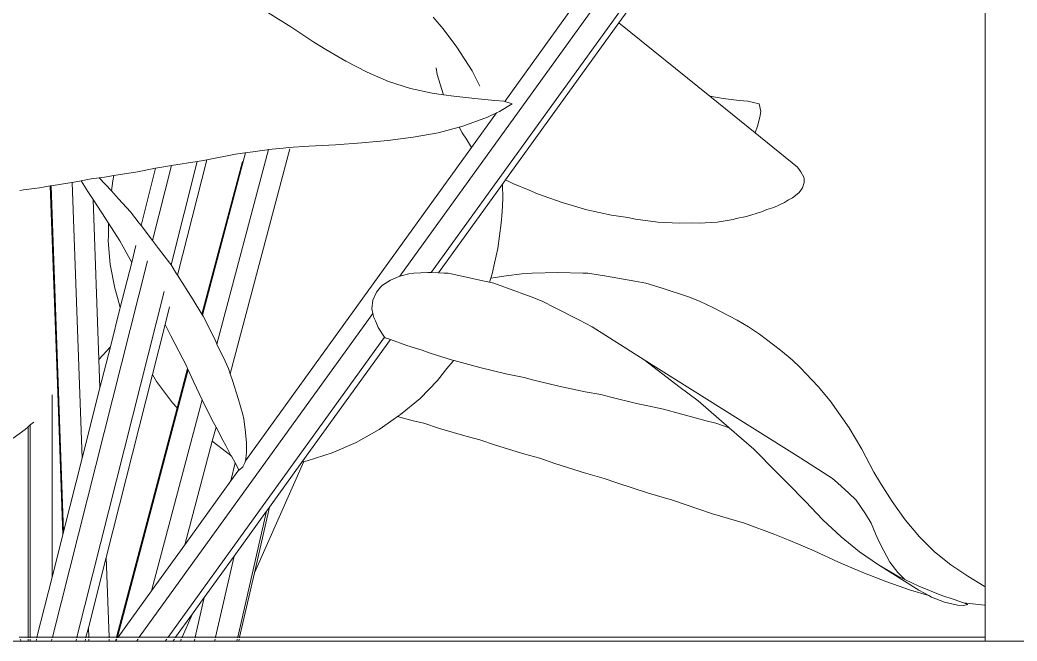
# Model space of a CAD drawing. Header units: metres. Extents: x 12.2 to 77.2, y 18.8 to 35.5.
# Drawn here: x 58.2413 to 58.4706, y 20.7565 to 20.8993 of the extents above; entities that cross this region are included whole.
import ezdxf

# ---------------------------------------------------------------- set-up
doc = ezdxf.new("R2010")
doc.units = ezdxf.units.M
doc.layers.add('0inne_gulv', color=7, linetype='Continuous', lineweight=13)

# ---------------------------------------------------------------- blocks, each defined once
blk = doc.blocks.new('One bedroom house ls')
for p, q in [((4.98842, -3.21039), (4.98842, -3.02729)), ((4.85375, -3.13904), (4.92355, -3.04235)), ((4.86096, -3.1382), (4.92825, -3.04498)), ((4.90415, -3.08077), (4.92975, -3.04531)), ((4.89575, -3.07412), (4.87791, -3.09885)), ((4.82869, -3.08167), (4.82339, -3.07841)), ((4.86145, -3.07948), (4.86373, -3.08216)), ((4.83402, -3.08525), (4.82869, -3.08167)), ((4.87808, -3.11689), (4.90415, -3.08077)), ((4.90415, -3.08077), (4.92507, -3.09764)), ((4.86373, -3.08216), (4.86691, -3.08639)), ((4.83674, -3.08693), (4.83402, -3.08525)), ((4.86691, -3.08639), (4.87041, -3.09184)), ((4.84135, -3.08957), (4.83674, -3.08693)), ((4.84135, -3.08957), (4.84624, -3.09216)), ((4.8512, -3.09426), (4.84624, -3.09216)), ((4.86239, -3.09268), (4.86211, -3.09116)), ((4.86374, -3.0971), (4.86239, -3.09268)), ((4.87041, -3.09184), (4.87218, -3.09537)), ((4.85621, -3.09586), (4.8512, -3.09426)), ((4.85621, -3.09586), (4.86124, -3.09697)), ((4.86124, -3.09697), (4.86383, -3.09732)), ((4.86374, -3.0971), (4.86383, -3.09732)), ((4.86383, -3.09732), (4.86622, -3.09764)), ((4.86622, -3.09764), (4.87102, -3.09817)), ((4.92507, -3.09764), (4.92815, -3.09817)), ((4.92507, -3.09764), (4.93551, -3.10606)), ((4.87562, -3.09861), (4.87102, -3.09817)), ((4.87562, -3.09861), (4.87773, -3.09879)), ((4.87965, -3.09942), (4.87671, -3.10116)), ((4.87791, -3.09885), (4.87773, -3.09879)), ((4.87965, -3.09942), (4.87791, -3.09885)), ((4.9318, -3.09861), (4.92815, -3.09817)), ((4.9318, -3.09861), (4.93384, -3.09879)), ((4.93643, -3.09942), (4.93384, -3.09879)), ((4.93643, -3.09942), (4.93678, -3.10116)), ((4.87599, -3.1015), (4.87025, -3.10945)), ((4.87395, -3.10246), (4.87599, -3.1015)), ((4.87599, -3.1015), (4.87671, -3.10116)), ((4.93658, -3.10246), (4.93678, -3.10116)), ((4.8674, -3.10478), (4.86825, -3.10456)), ((4.87395, -3.10246), (4.86825, -3.10456)), ((4.93551, -3.10606), (4.93607, -3.10456)), ((4.93658, -3.10246), (4.93607, -3.10456)), ((4.85687, -3.10705), (4.86258, -3.10606)), ((4.86258, -3.10606), (4.8674, -3.10478)), ((4.86808, -3.10603), (4.8674, -3.10478)), ((4.86808, -3.10603), (4.86908, -3.10754)), ((4.93551, -3.10606), (4.94527, -3.11394)), ((4.82821, -3.10947), (4.83288, -3.10911)), ((4.83901, -3.10883), (4.83288, -3.10911)), ((4.84508, -3.10839), (4.83901, -3.10883)), ((4.85104, -3.1078), (4.84508, -3.10839)), ((4.85687, -3.10705), (4.85104, -3.1078)), ((4.87025, -3.10945), (4.86908, -3.10754)), ((4.81831, -3.11063), (4.80843, -3.14796)), ((4.80937, -3.11228), (4.81601, -3.11094)), ((4.81172, -3.15462), (4.82355, -3.10993)), ((4.81476, -3.16144), (4.82845, -3.10973)), ((4.81817, -3.11065), (4.81601, -3.11094)), ((4.81831, -3.11063), (4.81817, -3.11065)), ((4.87025, -3.10945), (4.81827, -3.18148)), ((4.82331, -3.10995), (4.81831, -3.11063)), ((4.82355, -3.10993), (4.82331, -3.10995)), ((4.82692, -3.10957), (4.82355, -3.10993)), ((4.82692, -3.10957), (4.82821, -3.10947)), ((4.79694, -3.13083), (4.80131, -3.11358)), ((4.79906, -3.11394), (4.80131, -3.11358)), ((4.80117, -3.13642), (4.80718, -3.11266)), ((4.80131, -3.11358), (4.80718, -3.11266)), ((4.80937, -3.11228), (4.80267, -3.13877)), ((4.80718, -3.11266), (4.80864, -3.11243)), ((4.80828, -3.14773), (4.81757, -3.11264)), ((4.80864, -3.11243), (4.80937, -3.11228)), ((4.78583, -3.11625), (4.78801, -3.1159)), ((4.78801, -3.1159), (4.78782, -3.11708)), ((4.78801, -3.1159), (4.79342, -3.11504)), ((4.79342, -3.11504), (4.7976, -3.11422)), ((4.79427, -3.12736), (4.7976, -3.11422)), ((4.7976, -3.11422), (4.79906, -3.11394)), ((4.94601, -3.11504), (4.94527, -3.11394)), ((4.94666, -3.11625), (4.94601, -3.11504)), ((4.77337, -3.11828), (4.77089, -3.11867)), ((4.77357, -3.11825), (4.77337, -3.11828)), ((4.7751, -3.1658), (4.77337, -3.11828)), ((4.77833, -3.11749), (4.77357, -3.11825)), ((4.77357, -3.11825), (4.77647, -3.19775)), ((4.77843, -3.11747), (4.77833, -3.11749)), ((4.78049, -3.11708), (4.77843, -3.11747)), ((4.78074, -3.18086), (4.77843, -3.11747)), ((4.78278, -3.11663), (4.78049, -3.11708)), ((4.78207, -3.11954), (4.78049, -3.11708)), ((4.78465, -3.1164), (4.78278, -3.11663)), ((4.78583, -3.11625), (4.78465, -3.1164)), ((4.78465, -3.1164), (4.78744, -3.11942)), ((4.78744, -3.11942), (4.78782, -3.11708)), ((4.86267, -3.13824), (4.87738, -3.11786)), ((4.87738, -3.11786), (4.87808, -3.11689)), ((4.87738, -3.11786), (4.87746, -3.12121)), ((4.87808, -3.11689), (4.8798, -3.11772)), ((4.88356, -3.11921), (4.8798, -3.11772)), ((4.94676, -3.11749), (4.94639, -3.11867)), ((4.94666, -3.11625), (4.94678, -3.11663)), ((4.94678, -3.11663), (4.94676, -3.11749)), ((4.76639, -3.11929), (4.76722, -3.11913)), ((4.76722, -3.11913), (4.77089, -3.11867)), ((4.78325, -3.12137), (4.78207, -3.11954)), ((4.78744, -3.11942), (4.78908, -3.12121)), ((4.88546, -3.12005), (4.88356, -3.11921)), ((4.89113, -3.12211), (4.88546, -3.12005)), ((4.94411, -3.12098), (4.94551, -3.11984)), ((4.94551, -3.11984), (4.94604, -3.11913)), ((4.94604, -3.11913), (4.94639, -3.11867)), ((4.7861, -3.12576), (4.78325, -3.12137)), ((4.78459, -3.15816), (4.78325, -3.12137)), ((4.78908, -3.12121), (4.79186, -3.12425)), ((4.87746, -3.12121), (4.87729, -3.12425)), ((4.89113, -3.12211), (4.89681, -3.12377)), ((4.94222, -3.12209), (4.93981, -3.1232)), ((4.94222, -3.12209), (4.94314, -3.12148)), ((4.94314, -3.12148), (4.94411, -3.12098)), ((4.79386, -3.12683), (4.79186, -3.12425)), ((4.87711, -3.12683), (4.87729, -3.12425)), ((4.90246, -3.125), (4.89681, -3.12377)), ((4.90622, -3.12553), (4.90246, -3.125)), ((4.93353, -3.1253), (4.93114, -3.12579)), ((4.93353, -3.1253), (4.93693, -3.12424)), ((4.93693, -3.12424), (4.93816, -3.1237)), ((4.93981, -3.1232), (4.93816, -3.1237)), ((4.7861, -3.12576), (4.78681, -3.12685)), ((4.78681, -3.12685), (4.78676, -3.12979)), ((4.78681, -3.12685), (4.78874, -3.12979)), ((4.79427, -3.12736), (4.79386, -3.12683)), ((4.79694, -3.13083), (4.79427, -3.12736)), ((4.87629, -3.13261), (4.87711, -3.12683)), ((4.90795, -3.12589), (4.90622, -3.12553)), ((4.91312, -3.12658), (4.90795, -3.12589)), ((4.91807, -3.12684), (4.91312, -3.12658)), ((4.91807, -3.12684), (4.92088, -3.12674)), ((4.92264, -3.12682), (4.92088, -3.12674)), ((4.92673, -3.12662), (4.92264, -3.12682)), ((4.93045, -3.126), (4.92673, -3.12662)), ((4.93114, -3.12579), (4.93045, -3.126)), ((4.78676, -3.12979), (4.78672, -3.13092)), ((4.78874, -3.12979), (4.78936, -3.13092)), ((4.78672, -3.13092), (4.78716, -3.13636)), ((4.78936, -3.13092), (4.79212, -3.13587)), ((4.79212, -3.13587), (4.79311, -3.13197)), ((4.79831, -3.13261), (4.79694, -3.13083)), ((4.80091, -3.13602), (4.79831, -3.13261)), ((4.87554, -3.13602), (4.87629, -3.13261)), ((4.77388, -3.222), (4.79577, -3.13546)), ((4.78716, -3.13636), (4.78821, -3.14177)), ((4.7895, -3.14621), (4.79212, -3.13587)), ((4.80117, -3.13642), (4.80091, -3.13602)), ((4.80246, -3.13845), (4.80117, -3.13642)), ((4.87501, -3.13845), (4.87554, -3.13602)), ((4.80246, -3.13845), (4.80267, -3.13877)), ((4.80267, -3.13877), (4.80622, -3.14442)), ((4.85375, -3.13904), (4.85164, -3.1399)), ((4.85407, -3.13891), (4.85375, -3.13904)), ((4.85407, -3.13891), (4.85586, -3.13844)), ((4.85697, -3.1383), (4.85586, -3.13844)), ((4.86025, -3.13818), (4.85697, -3.1383)), ((4.86096, -3.1382), (4.86025, -3.13818)), ((4.86267, -3.13824), (4.86096, -3.1382)), ((4.864, -3.13828), (4.86267, -3.13824)), ((4.86488, -3.13835), (4.864, -3.13828)), ((4.86802, -3.13897), (4.86488, -3.13835)), ((4.86802, -3.13897), (4.87323, -3.14012)), ((4.87501, -3.13845), (4.8747, -3.13948)), ((4.87821, -3.13891), (4.8747, -3.13948)), ((4.87821, -3.13891), (4.88185, -3.13844)), ((4.88425, -3.1383), (4.88185, -3.13844)), ((4.89015, -3.13818), (4.88425, -3.1383)), ((4.89587, -3.13828), (4.89015, -3.13818)), ((4.89701, -3.13835), (4.89587, -3.13828)), ((4.90133, -3.13897), (4.89701, -3.13835)), ((4.90133, -3.13897), (4.90785, -3.14012)), ((4.84978, -3.14107), (4.84936, -3.14151)), ((4.85164, -3.1399), (4.84978, -3.14107)), ((4.87323, -3.14012), (4.87443, -3.14041)), ((4.8747, -3.13948), (4.87443, -3.14041)), ((4.87443, -3.14041), (4.87541, -3.14065)), ((4.87853, -3.14177), (4.87541, -3.14065)), ((4.90785, -3.14012), (4.91036, -3.14065)), ((4.91412, -3.14177), (4.91036, -3.14065)), ((4.77952, -3.222), (4.79962, -3.14253)), ((4.78821, -3.14177), (4.78886, -3.14389)), ((4.84839, -3.14267), (4.84756, -3.14452)), ((4.84936, -3.14151), (4.84839, -3.14267)), ((4.88397, -3.14379), (4.87853, -3.14177)), ((4.92015, -3.14379), (4.91412, -3.14177)), ((4.7895, -3.14621), (4.78886, -3.14389)), ((4.80828, -3.14773), (4.80622, -3.14442)), ((4.84736, -3.14649), (4.84756, -3.14452)), ((4.88397, -3.14379), (4.88648, -3.14475)), ((4.88648, -3.14475), (4.88949, -3.14626)), ((4.92015, -3.14379), (4.9227, -3.14475)), ((4.9227, -3.14475), (4.9259, -3.14626)), ((4.78722, -3.15526), (4.7895, -3.14621)), ((4.79387, -3.222), (4.84759, -3.14757)), ((4.80083, -3.14605), (4.7998, -3.15012)), ((4.80843, -3.14796), (4.80828, -3.14773)), ((4.80855, -3.14816), (4.80843, -3.14796)), ((4.80908, -3.14921), (4.80855, -3.14816)), ((4.84736, -3.14649), (4.84759, -3.14757)), ((4.84759, -3.14757), (4.8478, -3.14854)), ((4.88949, -3.14626), (4.8951, -3.14912)), ((4.9259, -3.14626), (4.93136, -3.14912)), ((4.7998, -3.15012), (4.79689, -3.16159)), ((4.7998, -3.15012), (4.80111, -3.15275)), ((4.81144, -3.15403), (4.80908, -3.14921)), ((4.8478, -3.14854), (4.84816, -3.14926)), ((4.84816, -3.14926), (4.84879, -3.1508)), ((4.8951, -3.14912), (4.89803, -3.15062)), ((4.93136, -3.14912), (4.93396, -3.15062)), ((4.80111, -3.15275), (4.80385, -3.15801)), ((4.85028, -3.15299), (4.84879, -3.1508)), ((4.89803, -3.15062), (4.90999, -3.15826)), ((4.93396, -3.15062), (4.93651, -3.15237)), ((4.94134, -3.15602), (4.93651, -3.15237)), ((4.80047, -3.222), (4.85028, -3.15299)), ((4.81144, -3.15403), (4.81172, -3.15462)), ((4.81172, -3.15462), (4.81359, -3.15857)), ((4.83128, -3.18173), (4.8516, -3.15358)), ((4.85039, -3.15314), (4.85028, -3.15299)), ((4.85039, -3.15314), (4.8516, -3.15358)), ((4.8516, -3.15358), (4.85538, -3.15495)), ((4.85538, -3.15495), (4.85893, -3.15604)), ((4.78722, -3.15526), (4.78459, -3.15816)), ((4.78483, -3.16468), (4.78722, -3.15526)), ((4.86073, -3.15668), (4.85893, -3.15604)), ((4.86073, -3.15668), (4.86615, -3.15837)), ((4.94403, -3.15826), (4.94134, -3.15602)), ((4.78483, -3.16468), (4.78459, -3.15816)), ((4.80385, -3.15801), (4.80472, -3.15962)), ((4.80472, -3.15962), (4.80498, -3.1602)), ((4.81435, -3.16025), (4.81359, -3.15857)), ((4.86463, -3.16025), (4.86602, -3.15857)), ((4.86615, -3.15837), (4.86602, -3.15857)), ((4.86615, -3.15837), (4.86631, -3.15842)), ((4.87216, -3.16001), (4.86631, -3.15842)), ((4.91224, -3.15998), (4.90999, -3.15826)), ((4.94599, -3.18082), (4.90999, -3.15826)), ((4.94582, -3.15998), (4.94403, -3.15826)), ((4.79689, -3.16159), (4.78625, -3.20366)), ((4.80511, -3.1605), (4.78883, -3.222)), ((4.79689, -3.16159), (4.79785, -3.16318)), ((4.80259, -3.16923), (4.80498, -3.1602)), ((4.80498, -3.1602), (4.80511, -3.1605)), ((4.80511, -3.1605), (4.80632, -3.16318)), ((4.81476, -3.16144), (4.81435, -3.16025)), ((4.81528, -3.16297), (4.81476, -3.16144)), ((4.86248, -3.16297), (4.86463, -3.16025)), ((4.87216, -3.16001), (4.87819, -3.16144)), ((4.87819, -3.16144), (4.88236, -3.16229)), ((4.91224, -3.15998), (4.91798, -3.16434)), ((4.94582, -3.15998), (4.94995, -3.16434)), ((4.79785, -3.16318), (4.80154, -3.16809)), ((4.80632, -3.16318), (4.80834, -3.16741)), ((4.81528, -3.16297), (4.81659, -3.1671)), ((4.86248, -3.16297), (4.85843, -3.1671)), ((4.8843, -3.16281), (4.88236, -3.16229)), ((4.8843, -3.16281), (4.89035, -3.16427)), ((4.89639, -3.16556), (4.89035, -3.16427)), ((4.91798, -3.16434), (4.92238, -3.16765)), ((4.94995, -3.16434), (4.95276, -3.16765)), ((4.77383, -3.20816), (4.77383, -3.16631)), ((4.77629, -3.19846), (4.7751, -3.1658)), ((4.78074, -3.18086), (4.78483, -3.16468)), ((4.89639, -3.16556), (4.89999, -3.16622)), ((4.89999, -3.16622), (4.90228, -3.16683)), ((4.79671, -3.21133), (4.80834, -3.16741)), ((4.80259, -3.16923), (4.80154, -3.16809)), ((4.80834, -3.16741), (4.80866, -3.16809)), ((4.81092, -3.1726), (4.80866, -3.16809)), ((4.81765, -3.17081), (4.81659, -3.1671)), ((4.85395, -3.17081), (4.85843, -3.1671)), ((4.9079, -3.16818), (4.90228, -3.16683)), ((4.9079, -3.16818), (4.91333, -3.16934)), ((4.92238, -3.16765), (4.92951, -3.17389)), ((4.95276, -3.16765), (4.95708, -3.17389)), ((4.78862, -3.222), (4.80259, -3.16923)), ((4.81765, -3.17081), (4.81791, -3.17186)), ((4.85395, -3.17081), (4.85326, -3.17127)), ((4.91333, -3.16934), (4.91442, -3.16954)), ((4.91442, -3.16954), (4.91834, -3.17066)), ((4.92423, -3.17224), (4.91834, -3.17066)), ((4.76828, -3.17366), (4.76881, -3.1732)), ((4.76881, -3.1732), (4.76959, -3.17252)), ((4.76881, -3.222), (4.76881, -3.1732)), ((4.81092, -3.1726), (4.81151, -3.17371)), ((4.81824, -3.17423), (4.81791, -3.17186)), ((4.84904, -3.17423), (4.85237, -3.17186)), ((4.85326, -3.17127), (4.85237, -3.17186)), ((4.85685, -3.17224), (4.85326, -3.17127)), ((4.85685, -3.17224), (4.85928, -3.17281)), ((4.85928, -3.17281), (4.86293, -3.174)), ((4.92423, -3.17224), (4.92649, -3.17281)), ((4.92649, -3.17281), (4.92951, -3.17389)), ((4.76487, -3.17623), (4.76762, -3.17423)), ((4.76762, -3.17423), (4.76828, -3.17366)), ((4.76828, -3.17366), (4.76828, -3.222)), ((4.81065, -3.17696), (4.81151, -3.17371)), ((4.81151, -3.17371), (4.8131, -3.17668)), ((4.81849, -3.1772), (4.81824, -3.17423)), ((4.84377, -3.1772), (4.84904, -3.17423)), ((4.86293, -3.174), (4.86925, -3.17584)), ((4.92951, -3.17389), (4.9352, -3.17879)), ((4.95708, -3.17389), (4.96, -3.17879)), ((4.80436, -3.20074), (4.81065, -3.17696)), ((4.81065, -3.17696), (4.81195, -3.17791)), ((4.81195, -3.17791), (4.81495, -3.18019)), ((4.8131, -3.17668), (4.8138, -3.17791)), ((4.8138, -3.17791), (4.81495, -3.18019)), ((4.81849, -3.1772), (4.8185, -3.17963)), ((4.84377, -3.1772), (4.83823, -3.17963)), ((4.86925, -3.17584), (4.87215, -3.17658)), ((4.87579, -3.17782), (4.87215, -3.17658)), ((4.88252, -3.17988), (4.87579, -3.17782)), ((4.81495, -3.18019), (4.81504, -3.18038)), ((4.8159, -3.18192), (4.81504, -3.18038)), ((4.81827, -3.18148), (4.8185, -3.17963)), ((4.83247, -3.18148), (4.83823, -3.17963)), ((4.886, -3.18082), (4.88252, -3.17988)), ((4.94044, -3.18402), (4.9352, -3.17879)), ((4.96282, -3.18402), (4.96, -3.17879)), ((4.77647, -3.19775), (4.78074, -3.18086)), ((4.81495, -3.18607), (4.8159, -3.18192)), ((4.81679, -3.18351), (4.8159, -3.18192)), ((4.81768, -3.18283), (4.81811, -3.1819)), ((4.81827, -3.18148), (4.81811, -3.1819)), ((4.82034, -3.20715), (4.83172, -3.18163)), ((4.82379, -3.19209), (4.83128, -3.18173)), ((4.83172, -3.18163), (4.83128, -3.18173)), ((4.83247, -3.18148), (4.83172, -3.18163)), ((4.88942, -3.18203), (4.886, -3.18082)), ((4.89647, -3.18427), (4.88942, -3.18203)), ((4.94599, -3.18082), (4.95325, -3.18549)), ((4.81679, -3.18351), (4.81495, -3.18607)), ((4.81683, -3.18358), (4.81679, -3.18351)), ((4.81683, -3.18358), (4.81768, -3.18283)), ((4.89647, -3.18427), (4.90078, -3.18549)), ((4.94297, -3.18659), (4.94044, -3.18402)), ((4.96434, -3.18659), (4.96282, -3.18402)), ((4.81495, -3.18607), (4.80436, -3.20074)), ((4.90078, -3.18549), (4.90365, -3.18653)), ((4.91093, -3.1889), (4.90365, -3.18653)), ((4.94297, -3.18659), (4.94704, -3.19077)), ((4.95325, -3.18549), (4.95441, -3.18653)), ((4.957, -3.1889), (4.95441, -3.18653)), ((4.96434, -3.18659), (4.96704, -3.19077)), ((4.91645, -3.19051), (4.91093, -3.1889)), ((4.9587, -3.19051), (4.957, -3.1889)), ((4.92572, -3.19364), (4.91645, -3.19051)), ((4.95108, -3.19503), (4.94704, -3.19077)), ((4.96088, -3.19364), (4.9587, -3.19051)), ((4.97001, -3.19503), (4.96704, -3.19077)), ((4.81565, -3.20337), (4.82315, -3.19298)), ((4.8165, -3.222), (4.82315, -3.19298)), ((4.82034, -3.20715), (4.82379, -3.19209)), ((4.82315, -3.19298), (4.82379, -3.19209)), ((4.93301, -3.19578), (4.92572, -3.19364)), ((4.96219, -3.19578), (4.96088, -3.19364)), ((4.94004, -3.19837), (4.93301, -3.19578)), ((4.95525, -3.1989), (4.95108, -3.19503)), ((4.96323, -3.19837), (4.96219, -3.19578)), ((4.97326, -3.1989), (4.97001, -3.19503)), ((4.77383, -3.20816), (4.77629, -3.19846)), ((4.77629, -3.19846), (4.77647, -3.19775)), ((4.94346, -3.19973), (4.94004, -3.19837)), ((4.96385, -3.19973), (4.96323, -3.19837)), ((4.80436, -3.20074), (4.79671, -3.21133)), ((4.94903, -3.20211), (4.94346, -3.19973)), ((4.95951, -3.20234), (4.95525, -3.1989)), ((4.96505, -3.20211), (4.96385, -3.19973)), ((4.97677, -3.20234), (4.97326, -3.1989)), ((4.94903, -3.20211), (4.95464, -3.20472)), ((4.96385, -3.20534), (4.95951, -3.20234)), ((4.96505, -3.20211), (4.96646, -3.20472)), ((4.98053, -3.20534), (4.97677, -3.20234)), ((4.78625, -3.20366), (4.78216, -3.21984)), ((4.78692, -3.222), (4.78625, -3.20366)), ((4.8088, -3.21287), (4.81565, -3.20337)), ((4.81565, -3.20337), (4.81138, -3.222)), ((4.96023, -3.2071), (4.95464, -3.20472)), ((4.96385, -3.20534), (4.96832, -3.20792)), ((4.97314, -3.21119), (4.96385, -3.20534)), ((4.96828, -3.2071), (4.96646, -3.20472)), ((4.98053, -3.20534), (4.98442, -3.20792)), ((4.81693, -3.222), (4.82034, -3.20715)), ((4.96577, -3.20927), (4.96023, -3.2071)), ((4.96992, -3.20869), (4.96828, -3.2071)), ((4.96832, -3.20792), (4.96992, -3.20869)), ((4.98442, -3.20792), (4.98819, -3.21025)), ((4.77033, -3.222), (4.77383, -3.20816)), ((4.96577, -3.20927), (4.97123, -3.21119)), ((4.96992, -3.20869), (4.97316, -3.21025)), ((4.79671, -3.21133), (4.78901, -3.222)), ((4.97123, -3.21119), (4.9754, -3.21243)), ((4.97314, -3.21119), (4.9754, -3.21243)), ((4.97846, -3.21237), (4.97316, -3.21025)), ((4.9754, -3.21243), (4.97608, -3.21281)), ((4.97846, -3.21237), (4.98124, -3.21328)), ((4.98842, -3.21039), (4.98819, -3.21025)), ((4.98842, -3.21461), (4.98842, -3.21039)), ((4.8061, -3.21661), (4.8088, -3.21287)), ((4.8067, -3.222), (4.8088, -3.21287)), ((4.97608, -3.21281), (4.97905, -3.21396)), ((4.98201, -3.2146), (4.97905, -3.21396)), ((4.9834, -3.21408), (4.98124, -3.21328)), ((4.98201, -3.2146), (4.98343, -3.21466)), ((4.98823, -3.2146), (4.9834, -3.21408)), ((4.98443, -3.21446), (4.9834, -3.21408)), ((4.98443, -3.21446), (4.98343, -3.21466)), ((4.98823, -3.2146), (4.98842, -3.21461)), ((4.98842, -3.222), (4.98842, -3.21461)), ((4.80221, -3.222), (4.8061, -3.21661)), ((4.8037, -3.222), (4.8061, -3.21661)), ((4.78216, -3.21984), (4.78161, -3.222)), ((4.78224, -3.222), (4.78216, -3.21984)), ((4.76667, -3.22286), (4.76362, -3.22286)), ((4.76828, -3.222), (4.76626, -3.222)), ((4.76644, -3.22239), (4.76667, -3.22286)), ((4.76828, -3.22286), (4.76667, -3.22286)), ((4.76881, -3.222), (4.76828, -3.222)), ((4.76828, -3.222), (4.76828, -3.22209)), ((4.76828, -3.22239), (4.76828, -3.22286)), ((4.76881, -3.22286), (4.76828, -3.22286)), ((4.76881, -3.22209), (4.76881, -3.222)), ((4.76881, -3.222), (4.77033, -3.222)), ((4.76881, -3.22286), (4.76881, -3.22239)), ((4.77012, -3.22286), (4.76881, -3.22286)), ((4.77012, -3.22286), (4.77024, -3.22239)), ((4.77366, -3.22286), (4.77012, -3.22286)), ((4.77031, -3.22209), (4.77033, -3.222)), ((4.77033, -3.222), (4.77388, -3.222)), ((4.77366, -3.22286), (4.77378, -3.22239)), ((4.7793, -3.22286), (4.77366, -3.22286)), ((4.77386, -3.22209), (4.77388, -3.222)), ((4.77388, -3.222), (4.77952, -3.222)), ((4.7793, -3.22286), (4.77942, -3.22239)), ((4.7814, -3.22286), (4.7793, -3.22286)), ((4.7795, -3.22209), (4.77952, -3.222)), ((4.77952, -3.222), (4.78161, -3.222)), ((4.78152, -3.22239), (4.7814, -3.22286)), ((4.78227, -3.22286), (4.7814, -3.22286)), ((4.78161, -3.222), (4.78159, -3.22209)), ((4.78161, -3.222), (4.78224, -3.222)), ((4.78224, -3.22209), (4.78224, -3.222)), ((4.78224, -3.222), (4.78692, -3.222)), ((4.78227, -3.22286), (4.78225, -3.22239)), ((4.78695, -3.22286), (4.78227, -3.22286)), ((4.78862, -3.222), (4.78692, -3.222)), ((4.78692, -3.22209), (4.78692, -3.222)), ((4.78695, -3.22286), (4.78693, -3.22239)), ((4.78839, -3.22286), (4.78695, -3.22286)), ((4.78839, -3.22286), (4.78852, -3.22239)), ((4.78873, -3.22239), (4.78839, -3.22286)), ((4.79325, -3.22286), (4.78839, -3.22286)), ((4.78859, -3.22209), (4.78862, -3.222)), ((4.78862, -3.222), (4.78883, -3.222)), ((4.78883, -3.222), (4.78881, -3.22209)), ((4.78883, -3.222), (4.78901, -3.222)), ((4.78901, -3.222), (4.78894, -3.22209)), ((4.78901, -3.222), (4.79387, -3.222)), ((4.79325, -3.22286), (4.79359, -3.22239)), ((4.79985, -3.22286), (4.79325, -3.22286)), ((4.7938, -3.22209), (4.79387, -3.222)), ((4.79387, -3.222), (4.80047, -3.222)), ((4.79985, -3.22286), (4.80019, -3.22239)), ((4.80159, -3.22286), (4.79985, -3.22286)), ((4.8004, -3.22209), (4.80047, -3.222)), ((4.80047, -3.222), (4.80221, -3.222)), ((4.80159, -3.22286), (4.80193, -3.22239)), ((4.80331, -3.22286), (4.80159, -3.22286)), ((4.80214, -3.22209), (4.80221, -3.222)), ((4.80221, -3.222), (4.8037, -3.222)), ((4.80331, -3.22286), (4.80352, -3.22239)), ((4.8065, -3.22286), (4.80331, -3.22286)), ((4.80365, -3.22209), (4.8037, -3.222)), ((4.8037, -3.222), (4.8067, -3.222)), ((4.8065, -3.22286), (4.80661, -3.22239)), ((4.81118, -3.22286), (4.8065, -3.22286)), ((4.80668, -3.22209), (4.8067, -3.222)), ((4.8067, -3.222), (4.81138, -3.222)), ((4.81129, -3.22239), (4.81118, -3.22286)), ((4.8163, -3.22286), (4.81118, -3.22286)), ((4.81138, -3.222), (4.81136, -3.22209)), ((4.81138, -3.222), (4.8165, -3.222)), ((4.8163, -3.22286), (4.81641, -3.22239)), ((4.81674, -3.22286), (4.8163, -3.22286)), ((4.81647, -3.22209), (4.8165, -3.222)), ((4.8165, -3.222), (4.81693, -3.222)), ((4.81674, -3.22286), (4.81684, -3.22239)), ((4.98842, -3.22286), (4.81674, -3.22286)), ((4.81691, -3.22209), (4.81693, -3.222)), ((4.98842, -3.222), (4.81693, -3.222)), ((4.98842, -3.22286), (4.98842, -3.222)), ((5.14082, -3.22286), (4.98842, -3.22286))]:
    blk.add_line(p, q)

msp = doc.modelspace()

# ---------------------------------------------------------------- block references
at = {"layer": '0inne_gulv'}
msp.add_blockref('One bedroom house ls', (53.47489, 23.9794), dxfattribs=at)

doc.saveas('drawing.dxf')
